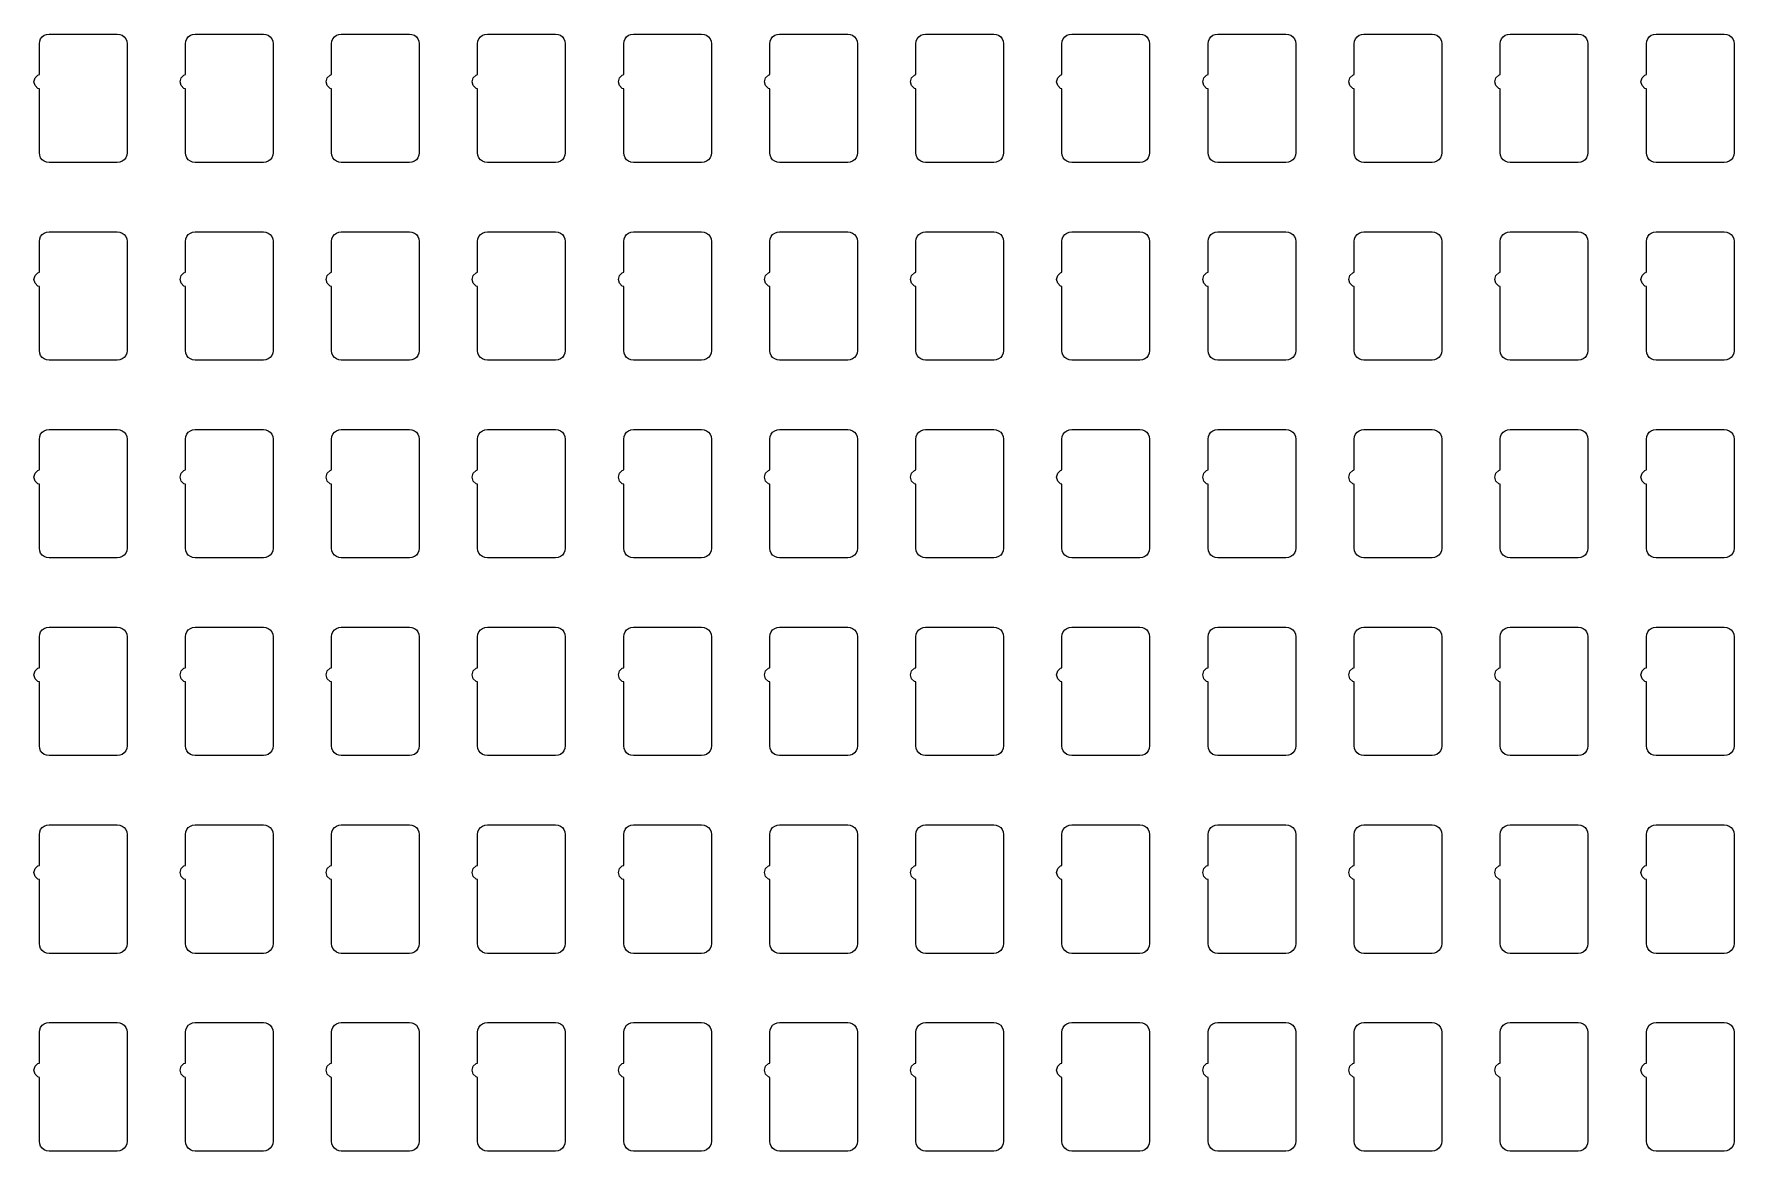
# Model space of a CAD drawing. Extents: x 11 to 212, y 11 to 212.
# Drawn here: x 122.08 to 142.61, y 97.29 to 110.78 of the extents above; entities that cross this region are included whole.
import ezdxf

# ---------------------------------------------------------------- set-up
doc = ezdxf.new("R2010")
doc.units = 0
doc.layers.add('C2', color=7, linetype='continuous')

msp = doc.modelspace()

# ---------------------------------------------------------------- linework, layer by layer
at = {"layer": 'C2'}
for points in [[(123.082, 110.782), (123.113, 110.778), (123.141, 110.767), (123.166, 110.748), (123.184, 110.724), (123.196, 110.695), (123.2, 110.665), (123.2, 109.347), (123.196, 109.317), (123.184, 109.288), (123.166, 109.264), (123.141, 109.245), (123.113, 109.233), (123.082, 109.229), (122.259, 109.229), (122.228, 109.233), (122.2, 109.245), (122.176, 109.264), (122.157, 109.288), (122.145, 109.317), (122.141, 109.347), (122.141, 110.12), (122.124, 110.124), (122.089, 110.159), (122.076, 110.206), (122.089, 110.253), (122.124, 110.287), (122.141, 110.292), (122.141, 110.665), (122.145, 110.695), (122.157, 110.724), (122.176, 110.748), (122.2, 110.767), (122.228, 110.778), (122.259, 110.782)], [(124.847, 110.782), (124.878, 110.778), (124.906, 110.767), (124.93, 110.748), (124.949, 110.724), (124.961, 110.695), (124.965, 110.665), (124.965, 109.347), (124.961, 109.317), (124.949, 109.288), (124.93, 109.264), (124.906, 109.245), (124.878, 109.233), (124.847, 109.229), (124.024, 109.229), (123.993, 109.233), (123.965, 109.245), (123.94, 109.264), (123.922, 109.288), (123.91, 109.317), (123.906, 109.347), (123.906, 110.12), (123.888, 110.124), (123.854, 110.159), (123.841, 110.206), (123.854, 110.253), (123.888, 110.287), (123.906, 110.292), (123.906, 110.665), (123.91, 110.695), (123.922, 110.724), (123.94, 110.748), (123.965, 110.767), (123.993, 110.778), (124.024, 110.782)], [(126.612, 110.782), (126.642, 110.778), (126.671, 110.767), (126.695, 110.748), (126.714, 110.724), (126.725, 110.695), (126.729, 110.665), (126.729, 109.347), (126.725, 109.317), (126.714, 109.288), (126.695, 109.264), (126.671, 109.245), (126.642, 109.233), (126.612, 109.229), (125.788, 109.229), (125.758, 109.233), (125.729, 109.245), (125.705, 109.264), (125.686, 109.288), (125.675, 109.317), (125.671, 109.347), (125.671, 110.12), (125.653, 110.124), (125.618, 110.159), (125.606, 110.206), (125.618, 110.253), (125.653, 110.287), (125.671, 110.292), (125.671, 110.665), (125.675, 110.695), (125.686, 110.724), (125.705, 110.748), (125.729, 110.767), (125.758, 110.778), (125.788, 110.782)], [(128.376, 110.782), (128.407, 110.778), (128.435, 110.767), (128.46, 110.748), (128.478, 110.724), (128.49, 110.695), (128.494, 110.665), (128.494, 109.347), (128.49, 109.317), (128.478, 109.288), (128.46, 109.264), (128.435, 109.245), (128.407, 109.233), (128.376, 109.229), (127.553, 109.229), (127.522, 109.233), (127.494, 109.245), (127.47, 109.264), (127.451, 109.288), (127.439, 109.317), (127.435, 109.347), (127.435, 110.12), (127.418, 110.124), (127.383, 110.159), (127.371, 110.206), (127.383, 110.253), (127.418, 110.287), (127.435, 110.292), (127.435, 110.665), (127.439, 110.695), (127.451, 110.724), (127.47, 110.748), (127.494, 110.767), (127.522, 110.778), (127.553, 110.782)], [(130.141, 110.782), (130.172, 110.778), (130.2, 110.767), (130.224, 110.748), (130.243, 110.724), (130.255, 110.695), (130.259, 110.665), (130.259, 109.347), (130.255, 109.317), (130.243, 109.288), (130.224, 109.264), (130.2, 109.245), (130.172, 109.233), (130.141, 109.229), (129.318, 109.229), (129.287, 109.233), (129.259, 109.245), (129.234, 109.264), (129.216, 109.288), (129.204, 109.317), (129.2, 109.347), (129.2, 110.12), (129.182, 110.124), (129.148, 110.159), (129.135, 110.206), (129.148, 110.253), (129.182, 110.287), (129.2, 110.292), (129.2, 110.665), (129.204, 110.695), (129.216, 110.724), (129.234, 110.748), (129.259, 110.767), (129.287, 110.778), (129.318, 110.782)], [(131.906, 110.782), (131.936, 110.778), (131.965, 110.767), (131.989, 110.748), (132.008, 110.724), (132.02, 110.695), (132.024, 110.665), (132.024, 109.347), (132.02, 109.317), (132.008, 109.288), (131.989, 109.264), (131.965, 109.245), (131.936, 109.233), (131.906, 109.229), (131.082, 109.229), (131.052, 109.233), (131.024, 109.245), (130.999, 109.264), (130.98, 109.288), (130.969, 109.317), (130.965, 109.347), (130.965, 110.12), (130.947, 110.124), (130.913, 110.159), (130.9, 110.206), (130.913, 110.253), (130.947, 110.287), (130.965, 110.292), (130.965, 110.665), (130.969, 110.695), (130.98, 110.724), (130.999, 110.748), (131.024, 110.767), (131.052, 110.778), (131.082, 110.782)], [(133.671, 110.782), (133.701, 110.778), (133.729, 110.767), (133.754, 110.748), (133.772, 110.724), (133.784, 110.695), (133.788, 110.665), (133.788, 109.347), (133.784, 109.317), (133.772, 109.288), (133.754, 109.264), (133.729, 109.245), (133.701, 109.233), (133.671, 109.229), (132.847, 109.229), (132.817, 109.233), (132.788, 109.245), (132.764, 109.264), (132.745, 109.288), (132.733, 109.317), (132.729, 109.347), (132.729, 110.12), (132.712, 110.124), (132.677, 110.159), (132.665, 110.206), (132.677, 110.253), (132.712, 110.287), (132.729, 110.292), (132.729, 110.665), (132.733, 110.695), (132.745, 110.724), (132.764, 110.748), (132.788, 110.767), (132.817, 110.778), (132.847, 110.782)], [(135.435, 110.782), (135.466, 110.778), (135.494, 110.767), (135.518, 110.748), (135.537, 110.724), (135.549, 110.695), (135.553, 110.665), (135.553, 109.347), (135.549, 109.317), (135.537, 109.288), (135.518, 109.264), (135.494, 109.245), (135.466, 109.233), (135.435, 109.229), (134.612, 109.229), (134.581, 109.233), (134.553, 109.245), (134.529, 109.264), (134.51, 109.288), (134.498, 109.317), (134.494, 109.347), (134.494, 110.12), (134.476, 110.124), (134.442, 110.159), (134.429, 110.206), (134.442, 110.253), (134.476, 110.287), (134.494, 110.292), (134.494, 110.665), (134.498, 110.695), (134.51, 110.724), (134.529, 110.748), (134.553, 110.767), (134.581, 110.778), (134.612, 110.782)], [(137.2, 110.782), (137.23, 110.778), (137.259, 110.767), (137.283, 110.748), (137.302, 110.724), (137.314, 110.695), (137.318, 110.665), (137.318, 109.347), (137.314, 109.317), (137.302, 109.288), (137.283, 109.264), (137.259, 109.245), (137.23, 109.233), (137.2, 109.229), (136.376, 109.229), (136.346, 109.233), (136.318, 109.245), (136.293, 109.264), (136.275, 109.288), (136.263, 109.317), (136.259, 109.347), (136.259, 110.12), (136.241, 110.124), (136.207, 110.159), (136.194, 110.206), (136.207, 110.253), (136.241, 110.287), (136.259, 110.292), (136.259, 110.665), (136.263, 110.695), (136.275, 110.724), (136.293, 110.748), (136.318, 110.767), (136.346, 110.778), (136.376, 110.782)], [(138.965, 110.782), (138.995, 110.778), (139.024, 110.767), (139.048, 110.748), (139.067, 110.724), (139.078, 110.695), (139.082, 110.665), (139.082, 109.347), (139.078, 109.317), (139.067, 109.288), (139.048, 109.264), (139.024, 109.245), (138.995, 109.233), (138.965, 109.229), (138.141, 109.229), (138.111, 109.233), (138.082, 109.245), (138.058, 109.264), (138.039, 109.288), (138.028, 109.317), (138.024, 109.347), (138.024, 110.12), (138.006, 110.124), (137.971, 110.159), (137.959, 110.206), (137.971, 110.253), (138.006, 110.287), (138.024, 110.292), (138.024, 110.665), (138.028, 110.695), (138.039, 110.724), (138.058, 110.748), (138.082, 110.767), (138.111, 110.778), (138.141, 110.782)], [(140.729, 110.782), (140.76, 110.778), (140.788, 110.767), (140.813, 110.748), (140.831, 110.724), (140.843, 110.695), (140.847, 110.665), (140.847, 109.347), (140.843, 109.317), (140.831, 109.288), (140.813, 109.264), (140.788, 109.245), (140.76, 109.233), (140.729, 109.229), (139.906, 109.229), (139.875, 109.233), (139.847, 109.245), (139.823, 109.264), (139.804, 109.288), (139.792, 109.317), (139.788, 109.347), (139.788, 110.12), (139.771, 110.124), (139.736, 110.159), (139.724, 110.206), (139.736, 110.253), (139.771, 110.287), (139.788, 110.292), (139.788, 110.665), (139.792, 110.695), (139.804, 110.724), (139.823, 110.748), (139.847, 110.767), (139.875, 110.778), (139.906, 110.782)], [(142.494, 110.782), (142.525, 110.778), (142.553, 110.767), (142.577, 110.748), (142.596, 110.724), (142.608, 110.695), (142.612, 110.665), (142.612, 109.347), (142.608, 109.317), (142.596, 109.288), (142.577, 109.264), (142.553, 109.245), (142.525, 109.233), (142.494, 109.229), (141.671, 109.229), (141.64, 109.233), (141.612, 109.245), (141.587, 109.264), (141.569, 109.288), (141.557, 109.317), (141.553, 109.347), (141.553, 110.12), (141.535, 110.124), (141.501, 110.159), (141.488, 110.206), (141.501, 110.253), (141.535, 110.287), (141.553, 110.292), (141.553, 110.665), (141.557, 110.695), (141.569, 110.724), (141.587, 110.748), (141.612, 110.767), (141.64, 110.778), (141.671, 110.782)], [(123.082, 108.394), (123.113, 108.39), (123.141, 108.378), (123.166, 108.36), (123.184, 108.335), (123.196, 108.307), (123.2, 108.276), (123.2, 106.959), (123.196, 106.928), (123.184, 106.9), (123.166, 106.876), (123.141, 106.857), (123.113, 106.845), (123.082, 106.841), (122.259, 106.841), (122.228, 106.845), (122.2, 106.857), (122.176, 106.876), (122.157, 106.9), (122.145, 106.928), (122.141, 106.959), (122.141, 107.731), (122.124, 107.736), (122.089, 107.771), (122.076, 107.818), (122.089, 107.865), (122.124, 107.899), (122.141, 107.904), (122.141, 108.276), (122.145, 108.307), (122.157, 108.335), (122.176, 108.36), (122.2, 108.378), (122.228, 108.39), (122.259, 108.394)], [(124.847, 108.394), (124.878, 108.39), (124.906, 108.378), (124.93, 108.36), (124.949, 108.335), (124.961, 108.307), (124.965, 108.276), (124.965, 106.959), (124.961, 106.928), (124.949, 106.9), (124.93, 106.876), (124.906, 106.857), (124.878, 106.845), (124.847, 106.841), (124.024, 106.841), (123.993, 106.845), (123.965, 106.857), (123.94, 106.876), (123.922, 106.9), (123.91, 106.928), (123.906, 106.959), (123.906, 107.731), (123.888, 107.736), (123.854, 107.771), (123.841, 107.818), (123.854, 107.865), (123.888, 107.899), (123.906, 107.904), (123.906, 108.276), (123.91, 108.307), (123.922, 108.335), (123.94, 108.36), (123.965, 108.378), (123.993, 108.39), (124.024, 108.394)], [(126.612, 108.394), (126.642, 108.39), (126.671, 108.378), (126.695, 108.36), (126.714, 108.335), (126.725, 108.307), (126.729, 108.276), (126.729, 106.959), (126.725, 106.928), (126.714, 106.9), (126.695, 106.876), (126.671, 106.857), (126.642, 106.845), (126.612, 106.841), (125.788, 106.841), (125.758, 106.845), (125.729, 106.857), (125.705, 106.876), (125.686, 106.9), (125.675, 106.928), (125.671, 106.959), (125.671, 107.731), (125.653, 107.736), (125.618, 107.771), (125.606, 107.818), (125.618, 107.865), (125.653, 107.899), (125.671, 107.904), (125.671, 108.276), (125.675, 108.307), (125.686, 108.335), (125.705, 108.36), (125.729, 108.378), (125.758, 108.39), (125.788, 108.394)], [(128.376, 108.394), (128.407, 108.39), (128.435, 108.378), (128.46, 108.36), (128.478, 108.335), (128.49, 108.307), (128.494, 108.276), (128.494, 106.959), (128.49, 106.928), (128.478, 106.9), (128.46, 106.876), (128.435, 106.857), (128.407, 106.845), (128.376, 106.841), (127.553, 106.841), (127.522, 106.845), (127.494, 106.857), (127.47, 106.876), (127.451, 106.9), (127.439, 106.928), (127.435, 106.959), (127.435, 107.731), (127.418, 107.736), (127.383, 107.771), (127.371, 107.818), (127.383, 107.865), (127.418, 107.899), (127.435, 107.904), (127.435, 108.276), (127.439, 108.307), (127.451, 108.335), (127.47, 108.36), (127.494, 108.378), (127.522, 108.39), (127.553, 108.394)], [(130.141, 108.394), (130.172, 108.39), (130.2, 108.378), (130.224, 108.36), (130.243, 108.335), (130.255, 108.307), (130.259, 108.276), (130.259, 106.959), (130.255, 106.928), (130.243, 106.9), (130.224, 106.876), (130.2, 106.857), (130.172, 106.845), (130.141, 106.841), (129.318, 106.841), (129.287, 106.845), (129.259, 106.857), (129.234, 106.876), (129.216, 106.9), (129.204, 106.928), (129.2, 106.959), (129.2, 107.731), (129.182, 107.736), (129.148, 107.771), (129.135, 107.818), (129.148, 107.865), (129.182, 107.899), (129.2, 107.904), (129.2, 108.276), (129.204, 108.307), (129.216, 108.335), (129.234, 108.36), (129.259, 108.378), (129.287, 108.39), (129.318, 108.394)], [(131.906, 108.394), (131.936, 108.39), (131.965, 108.378), (131.989, 108.36), (132.008, 108.335), (132.02, 108.307), (132.024, 108.276), (132.024, 106.959), (132.02, 106.928), (132.008, 106.9), (131.989, 106.876), (131.965, 106.857), (131.936, 106.845), (131.906, 106.841), (131.082, 106.841), (131.052, 106.845), (131.024, 106.857), (130.999, 106.876), (130.98, 106.9), (130.969, 106.928), (130.965, 106.959), (130.965, 107.731), (130.947, 107.736), (130.913, 107.771), (130.9, 107.818), (130.913, 107.865), (130.947, 107.899), (130.965, 107.904), (130.965, 108.276), (130.969, 108.307), (130.98, 108.335), (130.999, 108.36), (131.024, 108.378), (131.052, 108.39), (131.082, 108.394)], [(133.671, 108.394), (133.701, 108.39), (133.729, 108.378), (133.754, 108.36), (133.772, 108.335), (133.784, 108.307), (133.788, 108.276), (133.788, 106.959), (133.784, 106.928), (133.772, 106.9), (133.754, 106.876), (133.729, 106.857), (133.701, 106.845), (133.671, 106.841), (132.847, 106.841), (132.817, 106.845), (132.788, 106.857), (132.764, 106.876), (132.745, 106.9), (132.733, 106.928), (132.729, 106.959), (132.729, 107.731), (132.712, 107.736), (132.677, 107.771), (132.665, 107.818), (132.677, 107.865), (132.712, 107.899), (132.729, 107.904), (132.729, 108.276), (132.733, 108.307), (132.745, 108.335), (132.764, 108.36), (132.788, 108.378), (132.817, 108.39), (132.847, 108.394)], [(135.435, 108.394), (135.466, 108.39), (135.494, 108.378), (135.518, 108.36), (135.537, 108.335), (135.549, 108.307), (135.553, 108.276), (135.553, 106.959), (135.549, 106.928), (135.537, 106.9), (135.518, 106.876), (135.494, 106.857), (135.466, 106.845), (135.435, 106.841), (134.612, 106.841), (134.581, 106.845), (134.553, 106.857), (134.529, 106.876), (134.51, 106.9), (134.498, 106.928), (134.494, 106.959), (134.494, 107.731), (134.476, 107.736), (134.442, 107.771), (134.429, 107.818), (134.442, 107.865), (134.476, 107.899), (134.494, 107.904), (134.494, 108.276), (134.498, 108.307), (134.51, 108.335), (134.529, 108.36), (134.553, 108.378), (134.581, 108.39), (134.612, 108.394)], [(137.2, 108.394), (137.23, 108.39), (137.259, 108.378), (137.283, 108.36), (137.302, 108.335), (137.314, 108.307), (137.318, 108.276), (137.318, 106.959), (137.314, 106.928), (137.302, 106.9), (137.283, 106.876), (137.259, 106.857), (137.23, 106.845), (137.2, 106.841), (136.376, 106.841), (136.346, 106.845), (136.318, 106.857), (136.293, 106.876), (136.275, 106.9), (136.263, 106.928), (136.259, 106.959), (136.259, 107.731), (136.241, 107.736), (136.207, 107.771), (136.194, 107.818), (136.207, 107.865), (136.241, 107.899), (136.259, 107.904), (136.259, 108.276), (136.263, 108.307), (136.275, 108.335), (136.293, 108.36), (136.318, 108.378), (136.346, 108.39), (136.376, 108.394)], [(138.965, 108.394), (138.995, 108.39), (139.024, 108.378), (139.048, 108.36), (139.067, 108.335), (139.078, 108.307), (139.082, 108.276), (139.082, 106.959), (139.078, 106.928), (139.067, 106.9), (139.048, 106.876), (139.024, 106.857), (138.995, 106.845), (138.965, 106.841), (138.141, 106.841), (138.111, 106.845), (138.082, 106.857), (138.058, 106.876), (138.039, 106.9), (138.028, 106.928), (138.024, 106.959), (138.024, 107.731), (138.006, 107.736), (137.971, 107.771), (137.959, 107.818), (137.971, 107.865), (138.006, 107.899), (138.024, 107.904), (138.024, 108.276), (138.028, 108.307), (138.039, 108.335), (138.058, 108.36), (138.082, 108.378), (138.111, 108.39), (138.141, 108.394)], [(140.729, 108.394), (140.76, 108.39), (140.788, 108.378), (140.813, 108.36), (140.831, 108.335), (140.843, 108.307), (140.847, 108.276), (140.847, 106.959), (140.843, 106.928), (140.831, 106.9), (140.813, 106.876), (140.788, 106.857), (140.76, 106.845), (140.729, 106.841), (139.906, 106.841), (139.875, 106.845), (139.847, 106.857), (139.823, 106.876), (139.804, 106.9), (139.792, 106.928), (139.788, 106.959), (139.788, 107.731), (139.771, 107.736), (139.736, 107.771), (139.724, 107.818), (139.736, 107.865), (139.771, 107.899), (139.788, 107.904), (139.788, 108.276), (139.792, 108.307), (139.804, 108.335), (139.823, 108.36), (139.847, 108.378), (139.875, 108.39), (139.906, 108.394)], [(142.494, 108.394), (142.525, 108.39), (142.553, 108.378), (142.577, 108.36), (142.596, 108.335), (142.608, 108.307), (142.612, 108.276), (142.612, 106.959), (142.608, 106.928), (142.596, 106.9), (142.577, 106.876), (142.553, 106.857), (142.525, 106.845), (142.494, 106.841), (141.671, 106.841), (141.64, 106.845), (141.612, 106.857), (141.587, 106.876), (141.569, 106.9), (141.557, 106.928), (141.553, 106.959), (141.553, 107.731), (141.535, 107.736), (141.501, 107.771), (141.488, 107.818), (141.501, 107.865), (141.535, 107.899), (141.553, 107.904), (141.553, 108.276), (141.557, 108.307), (141.569, 108.335), (141.587, 108.36), (141.612, 108.378), (141.64, 108.39), (141.671, 108.394)], [(123.082, 106.006), (123.113, 106.002), (123.141, 105.99), (123.166, 105.971), (123.184, 105.947), (123.196, 105.919), (123.2, 105.888), (123.2, 104.571), (123.196, 104.54), (123.184, 104.512), (123.166, 104.487), (123.141, 104.469), (123.113, 104.457), (123.082, 104.453), (122.259, 104.453), (122.228, 104.457), (122.2, 104.469), (122.176, 104.487), (122.157, 104.512), (122.145, 104.54), (122.141, 104.571), (122.141, 105.343), (122.124, 105.348), (122.089, 105.382), (122.076, 105.429), (122.089, 105.476), (122.124, 105.511), (122.141, 105.516), (122.141, 105.888), (122.145, 105.919), (122.157, 105.947), (122.176, 105.971), (122.2, 105.99), (122.228, 106.002), (122.259, 106.006)], [(124.847, 106.006), (124.878, 106.002), (124.906, 105.99), (124.93, 105.971), (124.949, 105.947), (124.961, 105.919), (124.965, 105.888), (124.965, 104.571), (124.961, 104.54), (124.949, 104.512), (124.93, 104.487), (124.906, 104.469), (124.878, 104.457), (124.847, 104.453), (124.024, 104.453), (123.993, 104.457), (123.965, 104.469), (123.94, 104.487), (123.922, 104.512), (123.91, 104.54), (123.906, 104.571), (123.906, 105.343), (123.888, 105.348), (123.854, 105.382), (123.841, 105.429), (123.854, 105.476), (123.888, 105.511), (123.906, 105.516), (123.906, 105.888), (123.91, 105.919), (123.922, 105.947), (123.94, 105.971), (123.965, 105.99), (123.993, 106.002), (124.024, 106.006)], [(126.612, 106.006), (126.642, 106.002), (126.671, 105.99), (126.695, 105.971), (126.714, 105.947), (126.725, 105.919), (126.729, 105.888), (126.729, 104.571), (126.725, 104.54), (126.714, 104.512), (126.695, 104.487), (126.671, 104.469), (126.642, 104.457), (126.612, 104.453), (125.788, 104.453), (125.758, 104.457), (125.729, 104.469), (125.705, 104.487), (125.686, 104.512), (125.675, 104.54), (125.671, 104.571), (125.671, 105.343), (125.653, 105.348), (125.618, 105.382), (125.606, 105.429), (125.618, 105.476), (125.653, 105.511), (125.671, 105.516), (125.671, 105.888), (125.675, 105.919), (125.686, 105.947), (125.705, 105.971), (125.729, 105.99), (125.758, 106.002), (125.788, 106.006)], [(128.376, 106.006), (128.407, 106.002), (128.435, 105.99), (128.46, 105.971), (128.478, 105.947), (128.49, 105.919), (128.494, 105.888), (128.494, 104.571), (128.49, 104.54), (128.478, 104.512), (128.46, 104.487), (128.435, 104.469), (128.407, 104.457), (128.376, 104.453), (127.553, 104.453), (127.522, 104.457), (127.494, 104.469), (127.47, 104.487), (127.451, 104.512), (127.439, 104.54), (127.435, 104.571), (127.435, 105.343), (127.418, 105.348), (127.383, 105.382), (127.371, 105.429), (127.383, 105.476), (127.418, 105.511), (127.435, 105.516), (127.435, 105.888), (127.439, 105.919), (127.451, 105.947), (127.47, 105.971), (127.494, 105.99), (127.522, 106.002), (127.553, 106.006)], [(130.141, 106.006), (130.172, 106.002), (130.2, 105.99), (130.224, 105.971), (130.243, 105.947), (130.255, 105.919), (130.259, 105.888), (130.259, 104.571), (130.255, 104.54), (130.243, 104.512), (130.224, 104.487), (130.2, 104.469), (130.172, 104.457), (130.141, 104.453), (129.318, 104.453), (129.287, 104.457), (129.259, 104.469), (129.234, 104.487), (129.216, 104.512), (129.204, 104.54), (129.2, 104.571), (129.2, 105.343), (129.182, 105.348), (129.148, 105.382), (129.135, 105.429), (129.148, 105.476), (129.182, 105.511), (129.2, 105.516), (129.2, 105.888), (129.204, 105.919), (129.216, 105.947), (129.234, 105.971), (129.259, 105.99), (129.287, 106.002), (129.318, 106.006)], [(131.906, 106.006), (131.936, 106.002), (131.965, 105.99), (131.989, 105.971), (132.008, 105.947), (132.02, 105.919), (132.024, 105.888), (132.024, 104.571), (132.02, 104.54), (132.008, 104.512), (131.989, 104.487), (131.965, 104.469), (131.936, 104.457), (131.906, 104.453), (131.082, 104.453), (131.052, 104.457), (131.024, 104.469), (130.999, 104.487), (130.98, 104.512), (130.969, 104.54), (130.965, 104.571), (130.965, 105.343), (130.947, 105.348), (130.913, 105.382), (130.9, 105.429), (130.913, 105.476), (130.947, 105.511), (130.965, 105.516), (130.965, 105.888), (130.969, 105.919), (130.98, 105.947), (130.999, 105.971), (131.024, 105.99), (131.052, 106.002), (131.082, 106.006)], [(133.671, 106.006), (133.701, 106.002), (133.729, 105.99), (133.754, 105.971), (133.772, 105.947), (133.784, 105.919), (133.788, 105.888), (133.788, 104.571), (133.784, 104.54), (133.772, 104.512), (133.754, 104.487), (133.729, 104.469), (133.701, 104.457), (133.671, 104.453), (132.847, 104.453), (132.817, 104.457), (132.788, 104.469), (132.764, 104.487), (132.745, 104.512), (132.733, 104.54), (132.729, 104.571), (132.729, 105.343), (132.712, 105.348), (132.677, 105.382), (132.665, 105.429), (132.677, 105.476), (132.712, 105.511), (132.729, 105.516), (132.729, 105.888), (132.733, 105.919), (132.745, 105.947), (132.764, 105.971), (132.788, 105.99), (132.817, 106.002), (132.847, 106.006)], [(135.435, 106.006), (135.466, 106.002), (135.494, 105.99), (135.518, 105.971), (135.537, 105.947), (135.549, 105.919), (135.553, 105.888), (135.553, 104.571), (135.549, 104.54), (135.537, 104.512), (135.518, 104.487), (135.494, 104.469), (135.466, 104.457), (135.435, 104.453), (134.612, 104.453), (134.581, 104.457), (134.553, 104.469), (134.529, 104.487), (134.51, 104.512), (134.498, 104.54), (134.494, 104.571), (134.494, 105.343), (134.476, 105.348), (134.442, 105.382), (134.429, 105.429), (134.442, 105.476), (134.476, 105.511), (134.494, 105.516), (134.494, 105.888), (134.498, 105.919), (134.51, 105.947), (134.529, 105.971), (134.553, 105.99), (134.581, 106.002), (134.612, 106.006)], [(137.2, 106.006), (137.23, 106.002), (137.259, 105.99), (137.283, 105.971), (137.302, 105.947), (137.314, 105.919), (137.318, 105.888), (137.318, 104.571), (137.314, 104.54), (137.302, 104.512), (137.283, 104.487), (137.259, 104.469), (137.23, 104.457), (137.2, 104.453), (136.376, 104.453), (136.346, 104.457), (136.318, 104.469), (136.293, 104.487), (136.275, 104.512), (136.263, 104.54), (136.259, 104.571), (136.259, 105.343), (136.241, 105.348), (136.207, 105.382), (136.194, 105.429), (136.207, 105.476), (136.241, 105.511), (136.259, 105.516), (136.259, 105.888), (136.263, 105.919), (136.275, 105.947), (136.293, 105.971), (136.318, 105.99), (136.346, 106.002), (136.376, 106.006)], [(138.965, 106.006), (138.995, 106.002), (139.024, 105.99), (139.048, 105.971), (139.067, 105.947), (139.078, 105.919), (139.082, 105.888), (139.082, 104.571), (139.078, 104.54), (139.067, 104.512), (139.048, 104.487), (139.024, 104.469), (138.995, 104.457), (138.965, 104.453), (138.141, 104.453), (138.111, 104.457), (138.082, 104.469), (138.058, 104.487), (138.039, 104.512), (138.028, 104.54), (138.024, 104.571), (138.024, 105.343), (138.006, 105.348), (137.971, 105.382), (137.959, 105.429), (137.971, 105.476), (138.006, 105.511), (138.024, 105.516), (138.024, 105.888), (138.028, 105.919), (138.039, 105.947), (138.058, 105.971), (138.082, 105.99), (138.111, 106.002), (138.141, 106.006)], [(140.729, 106.006), (140.76, 106.002), (140.788, 105.99), (140.813, 105.971), (140.831, 105.947), (140.843, 105.919), (140.847, 105.888), (140.847, 104.571), (140.843, 104.54), (140.831, 104.512), (140.813, 104.487), (140.788, 104.469), (140.76, 104.457), (140.729, 104.453), (139.906, 104.453), (139.875, 104.457), (139.847, 104.469), (139.823, 104.487), (139.804, 104.512), (139.792, 104.54), (139.788, 104.571), (139.788, 105.343), (139.771, 105.348), (139.736, 105.382), (139.724, 105.429), (139.736, 105.476), (139.771, 105.511), (139.788, 105.516), (139.788, 105.888), (139.792, 105.919), (139.804, 105.947), (139.823, 105.971), (139.847, 105.99), (139.875, 106.002), (139.906, 106.006)], [(142.494, 106.006), (142.525, 106.002), (142.553, 105.99), (142.577, 105.971), (142.596, 105.947), (142.608, 105.919), (142.612, 105.888), (142.612, 104.571), (142.608, 104.54), (142.596, 104.512), (142.577, 104.487), (142.553, 104.469), (142.525, 104.457), (142.494, 104.453), (141.671, 104.453), (141.64, 104.457), (141.612, 104.469), (141.587, 104.487), (141.569, 104.512), (141.557, 104.54), (141.553, 104.571), (141.553, 105.343), (141.535, 105.348), (141.501, 105.382), (141.488, 105.429), (141.501, 105.476), (141.535, 105.511), (141.553, 105.516), (141.553, 105.888), (141.557, 105.919), (141.569, 105.947), (141.587, 105.971), (141.612, 105.99), (141.64, 106.002), (141.671, 106.006)], [(123.082, 103.618), (123.113, 103.614), (123.141, 103.602), (123.166, 103.583), (123.184, 103.559), (123.196, 103.53), (123.2, 103.5), (123.2, 102.182), (123.196, 102.152), (123.184, 102.124), (123.166, 102.099), (123.141, 102.08), (123.113, 102.069), (123.082, 102.065), (122.259, 102.065), (122.228, 102.069), (122.2, 102.08), (122.176, 102.099), (122.157, 102.124), (122.145, 102.152), (122.141, 102.182), (122.141, 102.955), (122.124, 102.96), (122.089, 102.994), (122.076, 103.041), (122.089, 103.088), (122.124, 103.123), (122.141, 103.127), (122.141, 103.5), (122.145, 103.53), (122.157, 103.559), (122.176, 103.583), (122.2, 103.602), (122.228, 103.614), (122.259, 103.618)], [(124.847, 103.618), (124.878, 103.614), (124.906, 103.602), (124.93, 103.583), (124.949, 103.559), (124.961, 103.53), (124.965, 103.5), (124.965, 102.182), (124.961, 102.152), (124.949, 102.124), (124.93, 102.099), (124.906, 102.08), (124.878, 102.069), (124.847, 102.065), (124.024, 102.065), (123.993, 102.069), (123.965, 102.08), (123.94, 102.099), (123.922, 102.124), (123.91, 102.152), (123.906, 102.182), (123.906, 102.955), (123.888, 102.96), (123.854, 102.994), (123.841, 103.041), (123.854, 103.088), (123.888, 103.123), (123.906, 103.127), (123.906, 103.5), (123.91, 103.53), (123.922, 103.559), (123.94, 103.583), (123.965, 103.602), (123.993, 103.614), (124.024, 103.618)], [(126.612, 103.618), (126.642, 103.614), (126.671, 103.602), (126.695, 103.583), (126.714, 103.559), (126.725, 103.53), (126.729, 103.5), (126.729, 102.182), (126.725, 102.152), (126.714, 102.124), (126.695, 102.099), (126.671, 102.08), (126.642, 102.069), (126.612, 102.065), (125.788, 102.065), (125.758, 102.069), (125.729, 102.08), (125.705, 102.099), (125.686, 102.124), (125.675, 102.152), (125.671, 102.182), (125.671, 102.955), (125.653, 102.96), (125.618, 102.994), (125.606, 103.041), (125.618, 103.088), (125.653, 103.123), (125.671, 103.127), (125.671, 103.5), (125.675, 103.53), (125.686, 103.559), (125.705, 103.583), (125.729, 103.602), (125.758, 103.614), (125.788, 103.618)], [(128.376, 103.618), (128.407, 103.614), (128.435, 103.602), (128.46, 103.583), (128.478, 103.559), (128.49, 103.53), (128.494, 103.5), (128.494, 102.182), (128.49, 102.152), (128.478, 102.124), (128.46, 102.099), (128.435, 102.08), (128.407, 102.069), (128.376, 102.065), (127.553, 102.065), (127.522, 102.069), (127.494, 102.08), (127.47, 102.099), (127.451, 102.124), (127.439, 102.152), (127.435, 102.182), (127.435, 102.955), (127.418, 102.96), (127.383, 102.994), (127.371, 103.041), (127.383, 103.088), (127.418, 103.123), (127.435, 103.127), (127.435, 103.5), (127.439, 103.53), (127.451, 103.559), (127.47, 103.583), (127.494, 103.602), (127.522, 103.614), (127.553, 103.618)], [(130.141, 103.618), (130.172, 103.614), (130.2, 103.602), (130.224, 103.583), (130.243, 103.559), (130.255, 103.53), (130.259, 103.5), (130.259, 102.182), (130.255, 102.152), (130.243, 102.124), (130.224, 102.099), (130.2, 102.08), (130.172, 102.069), (130.141, 102.065), (129.318, 102.065), (129.287, 102.069), (129.259, 102.08), (129.234, 102.099), (129.216, 102.124), (129.204, 102.152), (129.2, 102.182), (129.2, 102.955), (129.182, 102.96), (129.148, 102.994), (129.135, 103.041), (129.148, 103.088), (129.182, 103.123), (129.2, 103.127), (129.2, 103.5), (129.204, 103.53), (129.216, 103.559), (129.234, 103.583), (129.259, 103.602), (129.287, 103.614), (129.318, 103.618)], [(131.906, 103.618), (131.936, 103.614), (131.965, 103.602), (131.989, 103.583), (132.008, 103.559), (132.02, 103.53), (132.024, 103.5), (132.024, 102.182), (132.02, 102.152), (132.008, 102.124), (131.989, 102.099), (131.965, 102.08), (131.936, 102.069), (131.906, 102.065), (131.082, 102.065), (131.052, 102.069), (131.024, 102.08), (130.999, 102.099), (130.98, 102.124), (130.969, 102.152), (130.965, 102.182), (130.965, 102.955), (130.947, 102.96), (130.913, 102.994), (130.9, 103.041), (130.913, 103.088), (130.947, 103.123), (130.965, 103.127), (130.965, 103.5), (130.969, 103.53), (130.98, 103.559), (130.999, 103.583), (131.024, 103.602), (131.052, 103.614), (131.082, 103.618)], [(133.671, 103.618), (133.701, 103.614), (133.729, 103.602), (133.754, 103.583), (133.772, 103.559), (133.784, 103.53), (133.788, 103.5), (133.788, 102.182), (133.784, 102.152), (133.772, 102.124), (133.754, 102.099), (133.729, 102.08), (133.701, 102.069), (133.671, 102.065), (132.847, 102.065), (132.817, 102.069), (132.788, 102.08), (132.764, 102.099), (132.745, 102.124), (132.733, 102.152), (132.729, 102.182), (132.729, 102.955), (132.712, 102.96), (132.677, 102.994), (132.665, 103.041), (132.677, 103.088), (132.712, 103.123), (132.729, 103.127), (132.729, 103.5), (132.733, 103.53), (132.745, 103.559), (132.764, 103.583), (132.788, 103.602), (132.817, 103.614), (132.847, 103.618)], [(135.435, 103.618), (135.466, 103.614), (135.494, 103.602), (135.518, 103.583), (135.537, 103.559), (135.549, 103.53), (135.553, 103.5), (135.553, 102.182), (135.549, 102.152), (135.537, 102.124), (135.518, 102.099), (135.494, 102.08), (135.466, 102.069), (135.435, 102.065), (134.612, 102.065), (134.581, 102.069), (134.553, 102.08), (134.529, 102.099), (134.51, 102.124), (134.498, 102.152), (134.494, 102.182), (134.494, 102.955), (134.476, 102.96), (134.442, 102.994), (134.429, 103.041), (134.442, 103.088), (134.476, 103.123), (134.494, 103.127), (134.494, 103.5), (134.498, 103.53), (134.51, 103.559), (134.529, 103.583), (134.553, 103.602), (134.581, 103.614), (134.612, 103.618)], [(137.2, 103.618), (137.23, 103.614), (137.259, 103.602), (137.283, 103.583), (137.302, 103.559), (137.314, 103.53), (137.318, 103.5), (137.318, 102.182), (137.314, 102.152), (137.302, 102.124), (137.283, 102.099), (137.259, 102.08), (137.23, 102.069), (137.2, 102.065), (136.376, 102.065), (136.346, 102.069), (136.318, 102.08), (136.293, 102.099), (136.275, 102.124), (136.263, 102.152), (136.259, 102.182), (136.259, 102.955), (136.241, 102.96), (136.207, 102.994), (136.194, 103.041), (136.207, 103.088), (136.241, 103.123), (136.259, 103.127), (136.259, 103.5), (136.263, 103.53), (136.275, 103.559), (136.293, 103.583), (136.318, 103.602), (136.346, 103.614), (136.376, 103.618)], [(138.965, 103.618), (138.995, 103.614), (139.024, 103.602), (139.048, 103.583), (139.067, 103.559), (139.078, 103.53), (139.082, 103.5), (139.082, 102.182), (139.078, 102.152), (139.067, 102.124), (139.048, 102.099), (139.024, 102.08), (138.995, 102.069), (138.965, 102.065), (138.141, 102.065), (138.111, 102.069), (138.082, 102.08), (138.058, 102.099), (138.039, 102.124), (138.028, 102.152), (138.024, 102.182), (138.024, 102.955), (138.006, 102.96), (137.971, 102.994), (137.959, 103.041), (137.971, 103.088), (138.006, 103.123), (138.024, 103.127), (138.024, 103.5), (138.028, 103.53), (138.039, 103.559), (138.058, 103.583), (138.082, 103.602), (138.111, 103.614), (138.141, 103.618)], [(140.729, 103.618), (140.76, 103.614), (140.788, 103.602), (140.813, 103.583), (140.831, 103.559), (140.843, 103.53), (140.847, 103.5), (140.847, 102.182), (140.843, 102.152), (140.831, 102.124), (140.813, 102.099), (140.788, 102.08), (140.76, 102.069), (140.729, 102.065), (139.906, 102.065), (139.875, 102.069), (139.847, 102.08), (139.823, 102.099), (139.804, 102.124), (139.792, 102.152), (139.788, 102.182), (139.788, 102.955), (139.771, 102.96), (139.736, 102.994), (139.724, 103.041), (139.736, 103.088), (139.771, 103.123), (139.788, 103.127), (139.788, 103.5), (139.792, 103.53), (139.804, 103.559), (139.823, 103.583), (139.847, 103.602), (139.875, 103.614), (139.906, 103.618)], [(142.494, 103.618), (142.525, 103.614), (142.553, 103.602), (142.577, 103.583), (142.596, 103.559), (142.608, 103.53), (142.612, 103.5), (142.612, 102.182), (142.608, 102.152), (142.596, 102.124), (142.577, 102.099), (142.553, 102.08), (142.525, 102.069), (142.494, 102.065), (141.671, 102.065), (141.64, 102.069), (141.612, 102.08), (141.587, 102.099), (141.569, 102.124), (141.557, 102.152), (141.553, 102.182), (141.553, 102.955), (141.535, 102.96), (141.501, 102.994), (141.488, 103.041), (141.501, 103.088), (141.535, 103.123), (141.553, 103.127), (141.553, 103.5), (141.557, 103.53), (141.569, 103.559), (141.587, 103.583), (141.612, 103.602), (141.64, 103.614), (141.671, 103.618)], [(123.082, 101.229), (123.113, 101.225), (123.141, 101.214), (123.166, 101.195), (123.184, 101.171), (123.196, 101.142), (123.2, 101.112), (123.2, 99.794), (123.196, 99.764), (123.184, 99.735), (123.166, 99.711), (123.141, 99.692), (123.113, 99.68), (123.082, 99.676), (122.259, 99.676), (122.228, 99.68), (122.2, 99.692), (122.176, 99.711), (122.157, 99.735), (122.145, 99.764), (122.141, 99.794), (122.141, 100.567), (122.124, 100.571), (122.089, 100.606), (122.076, 100.653), (122.089, 100.7), (122.124, 100.734), (122.141, 100.739), (122.141, 101.112), (122.145, 101.142), (122.157, 101.171), (122.176, 101.195), (122.2, 101.214), (122.228, 101.225), (122.259, 101.229)], [(124.847, 101.229), (124.878, 101.225), (124.906, 101.214), (124.93, 101.195), (124.949, 101.171), (124.961, 101.142), (124.965, 101.112), (124.965, 99.794), (124.961, 99.764), (124.949, 99.735), (124.93, 99.711), (124.906, 99.692), (124.878, 99.68), (124.847, 99.676), (124.024, 99.676), (123.993, 99.68), (123.965, 99.692), (123.94, 99.711), (123.922, 99.735), (123.91, 99.764), (123.906, 99.794), (123.906, 100.567), (123.888, 100.571), (123.854, 100.606), (123.841, 100.653), (123.854, 100.7), (123.888, 100.734), (123.906, 100.739), (123.906, 101.112), (123.91, 101.142), (123.922, 101.171), (123.94, 101.195), (123.965, 101.214), (123.993, 101.225), (124.024, 101.229)], [(126.612, 101.229), (126.642, 101.225), (126.671, 101.214), (126.695, 101.195), (126.714, 101.171), (126.725, 101.142), (126.729, 101.112), (126.729, 99.794), (126.725, 99.764), (126.714, 99.735), (126.695, 99.711), (126.671, 99.692), (126.642, 99.68), (126.612, 99.676), (125.788, 99.676), (125.758, 99.68), (125.729, 99.692), (125.705, 99.711), (125.686, 99.735), (125.675, 99.764), (125.671, 99.794), (125.671, 100.567), (125.653, 100.571), (125.618, 100.606), (125.606, 100.653), (125.618, 100.7), (125.653, 100.734), (125.671, 100.739), (125.671, 101.112), (125.675, 101.142), (125.686, 101.171), (125.705, 101.195), (125.729, 101.214), (125.758, 101.225), (125.788, 101.229)], [(128.376, 101.229), (128.407, 101.225), (128.435, 101.214), (128.46, 101.195), (128.478, 101.171), (128.49, 101.142), (128.494, 101.112), (128.494, 99.794), (128.49, 99.764), (128.478, 99.735), (128.46, 99.711), (128.435, 99.692), (128.407, 99.68), (128.376, 99.676), (127.553, 99.676), (127.522, 99.68), (127.494, 99.692), (127.47, 99.711), (127.451, 99.735), (127.439, 99.764), (127.435, 99.794), (127.435, 100.567), (127.418, 100.571), (127.383, 100.606), (127.371, 100.653), (127.383, 100.7), (127.418, 100.734), (127.435, 100.739), (127.435, 101.112), (127.439, 101.142), (127.451, 101.171), (127.47, 101.195), (127.494, 101.214), (127.522, 101.225), (127.553, 101.229)], [(130.141, 101.229), (130.172, 101.225), (130.2, 101.214), (130.224, 101.195), (130.243, 101.171), (130.255, 101.142), (130.259, 101.112), (130.259, 99.794), (130.255, 99.764), (130.243, 99.735), (130.224, 99.711), (130.2, 99.692), (130.172, 99.68), (130.141, 99.676), (129.318, 99.676), (129.287, 99.68), (129.259, 99.692), (129.234, 99.711), (129.216, 99.735), (129.204, 99.764), (129.2, 99.794), (129.2, 100.567), (129.182, 100.571), (129.148, 100.606), (129.135, 100.653), (129.148, 100.7), (129.182, 100.734), (129.2, 100.739), (129.2, 101.112), (129.204, 101.142), (129.216, 101.171), (129.234, 101.195), (129.259, 101.214), (129.287, 101.225), (129.318, 101.229)], [(131.906, 101.229), (131.936, 101.225), (131.965, 101.214), (131.989, 101.195), (132.008, 101.171), (132.02, 101.142), (132.024, 101.112), (132.024, 99.794), (132.02, 99.764), (132.008, 99.735), (131.989, 99.711), (131.965, 99.692), (131.936, 99.68), (131.906, 99.676), (131.082, 99.676), (131.052, 99.68), (131.024, 99.692), (130.999, 99.711), (130.98, 99.735), (130.969, 99.764), (130.965, 99.794), (130.965, 100.567), (130.947, 100.571), (130.913, 100.606), (130.9, 100.653), (130.913, 100.7), (130.947, 100.734), (130.965, 100.739), (130.965, 101.112), (130.969, 101.142), (130.98, 101.171), (130.999, 101.195), (131.024, 101.214), (131.052, 101.225), (131.082, 101.229)], [(133.671, 101.229), (133.701, 101.225), (133.729, 101.214), (133.754, 101.195), (133.772, 101.171), (133.784, 101.142), (133.788, 101.112), (133.788, 99.794), (133.784, 99.764), (133.772, 99.735), (133.754, 99.711), (133.729, 99.692), (133.701, 99.68), (133.671, 99.676), (132.847, 99.676), (132.817, 99.68), (132.788, 99.692), (132.764, 99.711), (132.745, 99.735), (132.733, 99.764), (132.729, 99.794), (132.729, 100.567), (132.712, 100.571), (132.677, 100.606), (132.665, 100.653), (132.677, 100.7), (132.712, 100.734), (132.729, 100.739), (132.729, 101.112), (132.733, 101.142), (132.745, 101.171), (132.764, 101.195), (132.788, 101.214), (132.817, 101.225), (132.847, 101.229)], [(135.435, 101.229), (135.466, 101.225), (135.494, 101.214), (135.518, 101.195), (135.537, 101.171), (135.549, 101.142), (135.553, 101.112), (135.553, 99.794), (135.549, 99.764), (135.537, 99.735), (135.518, 99.711), (135.494, 99.692), (135.466, 99.68), (135.435, 99.676), (134.612, 99.676), (134.581, 99.68), (134.553, 99.692), (134.529, 99.711), (134.51, 99.735), (134.498, 99.764), (134.494, 99.794), (134.494, 100.567), (134.476, 100.571), (134.442, 100.606), (134.429, 100.653), (134.442, 100.7), (134.476, 100.734), (134.494, 100.739), (134.494, 101.112), (134.498, 101.142), (134.51, 101.171), (134.529, 101.195), (134.553, 101.214), (134.581, 101.225), (134.612, 101.229)], [(137.2, 101.229), (137.23, 101.225), (137.259, 101.214), (137.283, 101.195), (137.302, 101.171), (137.314, 101.142), (137.318, 101.112), (137.318, 99.794), (137.314, 99.764), (137.302, 99.735), (137.283, 99.711), (137.259, 99.692), (137.23, 99.68), (137.2, 99.676), (136.376, 99.676), (136.346, 99.68), (136.318, 99.692), (136.293, 99.711), (136.275, 99.735), (136.263, 99.764), (136.259, 99.794), (136.259, 100.567), (136.241, 100.571), (136.207, 100.606), (136.194, 100.653), (136.207, 100.7), (136.241, 100.734), (136.259, 100.739), (136.259, 101.112), (136.263, 101.142), (136.275, 101.171), (136.293, 101.195), (136.318, 101.214), (136.346, 101.225), (136.376, 101.229)], [(138.965, 101.229), (138.995, 101.225), (139.024, 101.214), (139.048, 101.195), (139.067, 101.171), (139.078, 101.142), (139.082, 101.112), (139.082, 99.794), (139.078, 99.764), (139.067, 99.735), (139.048, 99.711), (139.024, 99.692), (138.995, 99.68), (138.965, 99.676), (138.141, 99.676), (138.111, 99.68), (138.082, 99.692), (138.058, 99.711), (138.039, 99.735), (138.028, 99.764), (138.024, 99.794), (138.024, 100.567), (138.006, 100.571), (137.971, 100.606), (137.959, 100.653), (137.971, 100.7), (138.006, 100.734), (138.024, 100.739), (138.024, 101.112), (138.028, 101.142), (138.039, 101.171), (138.058, 101.195), (138.082, 101.214), (138.111, 101.225), (138.141, 101.229)], [(140.729, 101.229), (140.76, 101.225), (140.788, 101.214), (140.813, 101.195), (140.831, 101.171), (140.843, 101.142), (140.847, 101.112), (140.847, 99.794), (140.843, 99.764), (140.831, 99.735), (140.813, 99.711), (140.788, 99.692), (140.76, 99.68), (140.729, 99.676), (139.906, 99.676), (139.875, 99.68), (139.847, 99.692), (139.823, 99.711), (139.804, 99.735), (139.792, 99.764), (139.788, 99.794), (139.788, 100.567), (139.771, 100.571), (139.736, 100.606), (139.724, 100.653), (139.736, 100.7), (139.771, 100.734), (139.788, 100.739), (139.788, 101.112), (139.792, 101.142), (139.804, 101.171), (139.823, 101.195), (139.847, 101.214), (139.875, 101.225), (139.906, 101.229)], [(142.494, 101.229), (142.525, 101.225), (142.553, 101.214), (142.577, 101.195), (142.596, 101.171), (142.608, 101.142), (142.612, 101.112), (142.612, 99.794), (142.608, 99.764), (142.596, 99.735), (142.577, 99.711), (142.553, 99.692), (142.525, 99.68), (142.494, 99.676), (141.671, 99.676), (141.64, 99.68), (141.612, 99.692), (141.587, 99.711), (141.569, 99.735), (141.557, 99.764), (141.553, 99.794), (141.553, 100.567), (141.535, 100.571), (141.501, 100.606), (141.488, 100.653), (141.501, 100.7), (141.535, 100.734), (141.553, 100.739), (141.553, 101.112), (141.557, 101.142), (141.569, 101.171), (141.587, 101.195), (141.612, 101.214), (141.64, 101.225), (141.671, 101.229)], [(123.082, 98.841), (123.113, 98.837), (123.141, 98.825), (123.166, 98.807), (123.184, 98.782), (123.196, 98.754), (123.2, 98.724), (123.2, 97.406), (123.196, 97.375), (123.184, 97.347), (123.166, 97.323), (123.141, 97.304), (123.113, 97.292), (123.082, 97.288), (122.259, 97.288), (122.228, 97.292), (122.2, 97.304), (122.176, 97.323), (122.157, 97.347), (122.145, 97.375), (122.141, 97.406), (122.141, 98.178), (122.124, 98.183), (122.089, 98.218), (122.076, 98.265), (122.089, 98.312), (122.124, 98.346), (122.141, 98.351), (122.141, 98.724), (122.145, 98.754), (122.157, 98.782), (122.176, 98.807), (122.2, 98.825), (122.228, 98.837), (122.259, 98.841)], [(124.847, 98.841), (124.878, 98.837), (124.906, 98.825), (124.93, 98.807), (124.949, 98.782), (124.961, 98.754), (124.965, 98.724), (124.965, 97.406), (124.961, 97.375), (124.949, 97.347), (124.93, 97.323), (124.906, 97.304), (124.878, 97.292), (124.847, 97.288), (124.024, 97.288), (123.993, 97.292), (123.965, 97.304), (123.94, 97.323), (123.922, 97.347), (123.91, 97.375), (123.906, 97.406), (123.906, 98.178), (123.888, 98.183), (123.854, 98.218), (123.841, 98.265), (123.854, 98.312), (123.888, 98.346), (123.906, 98.351), (123.906, 98.724), (123.91, 98.754), (123.922, 98.782), (123.94, 98.807), (123.965, 98.825), (123.993, 98.837), (124.024, 98.841)], [(126.612, 98.841), (126.642, 98.837), (126.671, 98.825), (126.695, 98.807), (126.714, 98.782), (126.725, 98.754), (126.729, 98.724), (126.729, 97.406), (126.725, 97.375), (126.714, 97.347), (126.695, 97.323), (126.671, 97.304), (126.642, 97.292), (126.612, 97.288), (125.788, 97.288), (125.758, 97.292), (125.729, 97.304), (125.705, 97.323), (125.686, 97.347), (125.675, 97.375), (125.671, 97.406), (125.671, 98.178), (125.653, 98.183), (125.618, 98.218), (125.606, 98.265), (125.618, 98.312), (125.653, 98.346), (125.671, 98.351), (125.671, 98.724), (125.675, 98.754), (125.686, 98.782), (125.705, 98.807), (125.729, 98.825), (125.758, 98.837), (125.788, 98.841)], [(128.376, 98.841), (128.407, 98.837), (128.435, 98.825), (128.46, 98.807), (128.478, 98.782), (128.49, 98.754), (128.494, 98.724), (128.494, 97.406), (128.49, 97.375), (128.478, 97.347), (128.46, 97.323), (128.435, 97.304), (128.407, 97.292), (128.376, 97.288), (127.553, 97.288), (127.522, 97.292), (127.494, 97.304), (127.47, 97.323), (127.451, 97.347), (127.439, 97.375), (127.435, 97.406), (127.435, 98.178), (127.418, 98.183), (127.383, 98.218), (127.371, 98.265), (127.383, 98.312), (127.418, 98.346), (127.435, 98.351), (127.435, 98.724), (127.439, 98.754), (127.451, 98.782), (127.47, 98.807), (127.494, 98.825), (127.522, 98.837), (127.553, 98.841)], [(130.141, 98.841), (130.172, 98.837), (130.2, 98.825), (130.224, 98.807), (130.243, 98.782), (130.255, 98.754), (130.259, 98.724), (130.259, 97.406), (130.255, 97.375), (130.243, 97.347), (130.224, 97.323), (130.2, 97.304), (130.172, 97.292), (130.141, 97.288), (129.318, 97.288), (129.287, 97.292), (129.259, 97.304), (129.234, 97.323), (129.216, 97.347), (129.204, 97.375), (129.2, 97.406), (129.2, 98.178), (129.182, 98.183), (129.148, 98.218), (129.135, 98.265), (129.148, 98.312), (129.182, 98.346), (129.2, 98.351), (129.2, 98.724), (129.204, 98.754), (129.216, 98.782), (129.234, 98.807), (129.259, 98.825), (129.287, 98.837), (129.318, 98.841)], [(131.906, 98.841), (131.936, 98.837), (131.965, 98.825), (131.989, 98.807), (132.008, 98.782), (132.02, 98.754), (132.024, 98.724), (132.024, 97.406), (132.02, 97.375), (132.008, 97.347), (131.989, 97.323), (131.965, 97.304), (131.936, 97.292), (131.906, 97.288), (131.082, 97.288), (131.052, 97.292), (131.024, 97.304), (130.999, 97.323), (130.98, 97.347), (130.969, 97.375), (130.965, 97.406), (130.965, 98.178), (130.947, 98.183), (130.913, 98.218), (130.9, 98.265), (130.913, 98.312), (130.947, 98.346), (130.965, 98.351), (130.965, 98.724), (130.969, 98.754), (130.98, 98.782), (130.999, 98.807), (131.024, 98.825), (131.052, 98.837), (131.082, 98.841)], [(133.671, 98.841), (133.701, 98.837), (133.729, 98.825), (133.754, 98.807), (133.772, 98.782), (133.784, 98.754), (133.788, 98.724), (133.788, 97.406), (133.784, 97.375), (133.772, 97.347), (133.754, 97.323), (133.729, 97.304), (133.701, 97.292), (133.671, 97.288), (132.847, 97.288), (132.817, 97.292), (132.788, 97.304), (132.764, 97.323), (132.745, 97.347), (132.733, 97.375), (132.729, 97.406), (132.729, 98.178), (132.712, 98.183), (132.677, 98.218), (132.665, 98.265), (132.677, 98.312), (132.712, 98.346), (132.729, 98.351), (132.729, 98.724), (132.733, 98.754), (132.745, 98.782), (132.764, 98.807), (132.788, 98.825), (132.817, 98.837), (132.847, 98.841)], [(135.435, 98.841), (135.466, 98.837), (135.494, 98.825), (135.518, 98.807), (135.537, 98.782), (135.549, 98.754), (135.553, 98.724), (135.553, 97.406), (135.549, 97.375), (135.537, 97.347), (135.518, 97.323), (135.494, 97.304), (135.466, 97.292), (135.435, 97.288), (134.612, 97.288), (134.581, 97.292), (134.553, 97.304), (134.529, 97.323), (134.51, 97.347), (134.498, 97.375), (134.494, 97.406), (134.494, 98.178), (134.476, 98.183), (134.442, 98.218), (134.429, 98.265), (134.442, 98.312), (134.476, 98.346), (134.494, 98.351), (134.494, 98.724), (134.498, 98.754), (134.51, 98.782), (134.529, 98.807), (134.553, 98.825), (134.581, 98.837), (134.612, 98.841)], [(137.2, 98.841), (137.23, 98.837), (137.259, 98.825), (137.283, 98.807), (137.302, 98.782), (137.314, 98.754), (137.318, 98.724), (137.318, 97.406), (137.314, 97.375), (137.302, 97.347), (137.283, 97.323), (137.259, 97.304), (137.23, 97.292), (137.2, 97.288), (136.376, 97.288), (136.346, 97.292), (136.318, 97.304), (136.293, 97.323), (136.275, 97.347), (136.263, 97.375), (136.259, 97.406), (136.259, 98.178), (136.241, 98.183), (136.207, 98.218), (136.194, 98.265), (136.207, 98.312), (136.241, 98.346), (136.259, 98.351), (136.259, 98.724), (136.263, 98.754), (136.275, 98.782), (136.293, 98.807), (136.318, 98.825), (136.346, 98.837), (136.376, 98.841)], [(138.965, 98.841), (138.995, 98.837), (139.024, 98.825), (139.048, 98.807), (139.067, 98.782), (139.078, 98.754), (139.082, 98.724), (139.082, 97.406), (139.078, 97.375), (139.067, 97.347), (139.048, 97.323), (139.024, 97.304), (138.995, 97.292), (138.965, 97.288), (138.141, 97.288), (138.111, 97.292), (138.082, 97.304), (138.058, 97.323), (138.039, 97.347), (138.028, 97.375), (138.024, 97.406), (138.024, 98.178), (138.006, 98.183), (137.971, 98.218), (137.959, 98.265), (137.971, 98.312), (138.006, 98.346), (138.024, 98.351), (138.024, 98.724), (138.028, 98.754), (138.039, 98.782), (138.058, 98.807), (138.082, 98.825), (138.111, 98.837), (138.141, 98.841)], [(140.729, 98.841), (140.76, 98.837), (140.788, 98.825), (140.813, 98.807), (140.831, 98.782), (140.843, 98.754), (140.847, 98.724), (140.847, 97.406), (140.843, 97.375), (140.831, 97.347), (140.813, 97.323), (140.788, 97.304), (140.76, 97.292), (140.729, 97.288), (139.906, 97.288), (139.875, 97.292), (139.847, 97.304), (139.823, 97.323), (139.804, 97.347), (139.792, 97.375), (139.788, 97.406), (139.788, 98.178), (139.771, 98.183), (139.736, 98.218), (139.724, 98.265), (139.736, 98.312), (139.771, 98.346), (139.788, 98.351), (139.788, 98.724), (139.792, 98.754), (139.804, 98.782), (139.823, 98.807), (139.847, 98.825), (139.875, 98.837), (139.906, 98.841)], [(142.494, 98.841), (142.525, 98.837), (142.553, 98.825), (142.577, 98.807), (142.596, 98.782), (142.608, 98.754), (142.612, 98.724), (142.612, 97.406), (142.608, 97.375), (142.596, 97.347), (142.577, 97.323), (142.553, 97.304), (142.525, 97.292), (142.494, 97.288), (141.671, 97.288), (141.64, 97.292), (141.612, 97.304), (141.587, 97.323), (141.569, 97.347), (141.557, 97.375), (141.553, 97.406), (141.553, 98.178), (141.535, 98.183), (141.501, 98.218), (141.488, 98.265), (141.501, 98.312), (141.535, 98.346), (141.553, 98.351), (141.553, 98.724), (141.557, 98.754), (141.569, 98.782), (141.587, 98.807), (141.612, 98.825), (141.64, 98.837), (141.671, 98.841)]]:
    msp.add_lwpolyline(points, close=True, dxfattribs=at)

doc.saveas('drawing.dxf')
